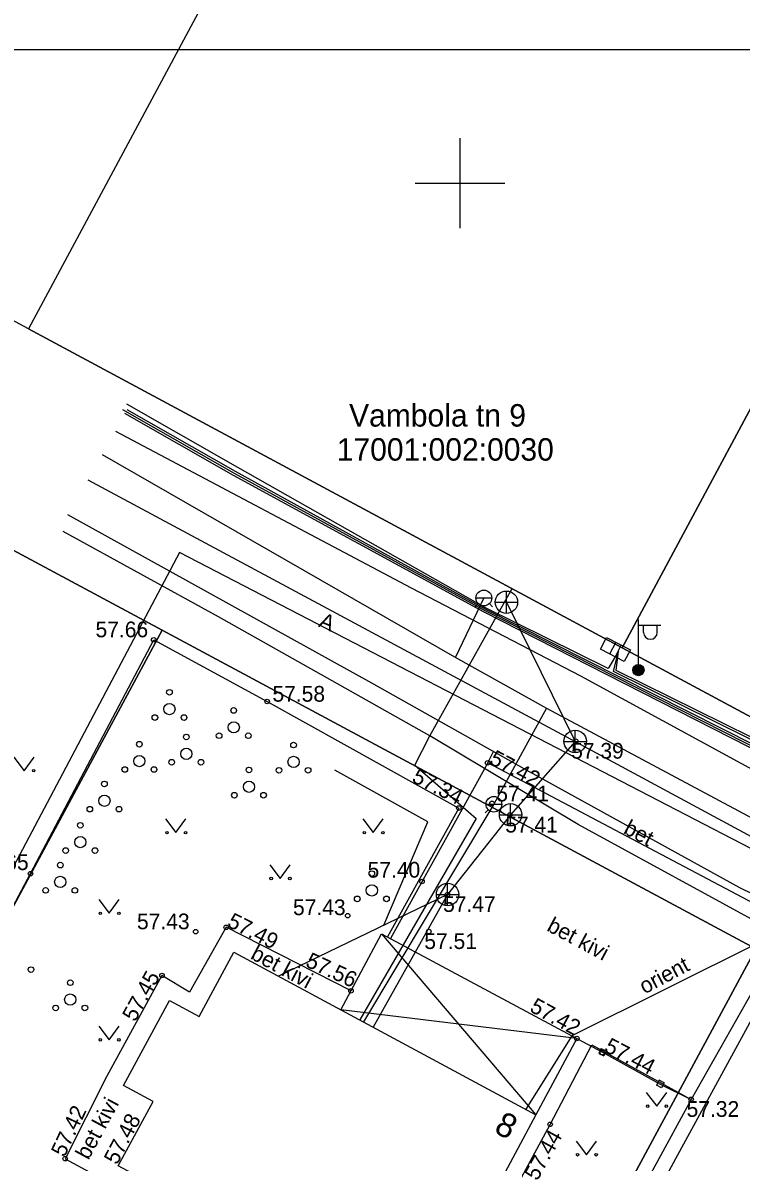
# Model space of a CAD drawing. Extents: x 640382 to 641079, y 6456462 to 6456666.
# Drawn here: x 640930.5 to 640962.5, y 6456556.4 to 6456607.1 of the extents above; entities that cross this region are included whole.
import ezdxf

# ---------------------------------------------------------------- set-up
doc = ezdxf.new("R2010")
doc.units = 0
for name, color, linetype in [('AED', 7, 'Continuous'), ('ELRAJATISMP', 7, 'Continuous'), ('HALJASTUS', 7, 'Continuous'), ('HOONE', 7, 'Continuous'), ('KKAEV', 7, 'Continuous'), ('KORGUS-EH2000', 7, 'Continuous'), ('KTRASS', 7, 'Continuous'), ('MOOTPIIR', 7, 'Continuous'), ('MPKAABEL', 7, 'Continuous'), ('PIIR', 7, 'Continuous'), ('POST', 7, 'Continuous'), ('PUU', 7, 'Continuous'), ('SITRASS', 7, 'Continuous'), ('TEE', 7, 'Continuous'), ('VKAEV', 7, 'Continuous'), ('VORK', 7, 'Continuous'), ('VORMISTUS', 7, 'Continuous'), ('VTRASS', 7, 'Continuous')]:
    doc.layers.add(name, color=color, linetype=linetype)

msp = doc.modelspace()

# ---------------------------------------------------------------- linework, layer by layer
at = {"layer": 'AED'}
for p, q in [((640955.205, 6456561.922), (640956.349, 6456561.312)), ((640956.292, 6456561.479), (640956.181, 6456561.255)), ((640956.181, 6456561.255), (640956.406, 6456561.144)), ((640956.292, 6456561.479), (640956.516, 6456561.369)), ((640956.349, 6456561.312), (640958.921, 6456559.891)), ((640956.516, 6456561.369), (640956.406, 6456561.144)), ((640958.871, 6456560.061), (640958.752, 6456559.841)), ((640958.972, 6456559.722), (640958.752, 6456559.841)), ((640959.091, 6456559.942), (640958.871, 6456560.061)), ((640958.921, 6456559.891), (640960.295, 6456559.207)), ((640959.091, 6456559.942), (640958.972, 6456559.722))]:
    msp.add_line(p, q, dxfattribs=at)
for points in [[(640908.519, 6456524.559), (640907.028, 6456524.814), (640912.235, 6456534.467), (640919.984, 6456548.963), (640924.864, 6456557.948), (640930.875, 6456569.259), (640936.361, 6456579.667), (640941.41, 6456576.921), (640949.951, 6456572.179), (640946.768, 6456566.439)], [(640963.07, 6456564.099), (640960.295, 6456559.207), (640957.067, 6456553.265), (640952.091, 6456544.484), (640944.084, 6456529.886), (640939.622, 6456521.755)]]:
    msp.add_lwpolyline(points, dxfattribs=at)
at = {"layer": 'ELRAJATISMP'}
for p, q in [((640956.938, 6456579.565), (640956.664, 6456579.035)), ((640957.179, 6456579.441), (640956.906, 6456578.91))]:
    msp.add_line(p, q, dxfattribs=at)
msp.add_lwpolyline([(640956.528, 6456579.777), (640957.59, 6456579.229), (640957.316, 6456578.699), (640956.254, 6456579.247)], close=True, dxfattribs=at)
at = {"layer": 'HALJASTUS'}
for p, q in [((640930.125, 6456574.447), (640930.588, 6456573.841)), ((640930.588, 6456573.841), (640931.034, 6456574.447)), ((640936.888, 6456571.693), (640937.352, 6456571.087)), ((640937.352, 6456571.087), (640937.797, 6456571.693)), ((640945.676, 6456571.693), (640946.139, 6456571.087)), ((640946.139, 6456571.087), (640946.585, 6456571.693)), ((640941.529, 6456569.65), (640941.993, 6456569.043)), ((640941.993, 6456569.043), (640942.438, 6456569.65)), ((640933.918, 6456568.102), (640934.381, 6456567.495)), ((640934.381, 6456567.495), (640934.827, 6456568.102)), ((640933.918, 6456562.467), (640934.381, 6456561.86)), ((640934.381, 6456561.86), (640934.827, 6456562.467)), ((640958.3, 6456559.512), (640958.763, 6456558.906)), ((640958.763, 6456558.906), (640959.209, 6456559.512)), ((640955.175, 6456557.347), (640955.638, 6456556.741)), ((640955.638, 6456556.741), (640956.084, 6456557.347))]:
    msp.add_line(p, q, dxfattribs=at)
msp.add_lwpolyline([(640946.603, 6456566.959), (640948.573, 6456571.564), (640944.421, 6456573.869)], dxfattribs=at)
for centre in [(640931.016, 6456573.841), (640936.951, 6456571.087), (640937.779, 6456571.087), (640945.738, 6456571.087), (640946.567, 6456571.087), (640941.592, 6456569.043), (640942.421, 6456569.043), (640933.98, 6456567.495), (640934.809, 6456567.495), (640933.98, 6456561.86), (640934.809, 6456561.86), (640958.362, 6456558.906), (640959.191, 6456558.906), (640955.237, 6456556.741), (640956.066, 6456556.741)]:
    msp.add_circle(centre, 0.055, dxfattribs=at)
at = {"layer": 'HOONE'}
for p, q in [((640946.512, 6456566.577), (640953.385, 6456558.523)), ((640955.205, 6456561.922), (640944.694, 6456563.197))]:
    msp.add_line(p, q, dxfattribs=at)
msp.add_lwpolyline([(640944.694, 6456563.197), (640946.512, 6456566.577), (640955.205, 6456561.922), (640953.385, 6456558.523)], dxfattribs=at)
msp.add_lwpolyline([(640939.933, 6456565.757), (640953.385, 6456558.523), (640945.697, 6456544.169), (640937.533, 6456548.538), (640940.129, 6456553.386), (640934.776, 6456556.254), (640936.33, 6456559.118), (640935.019, 6456559.83), (640937.064, 6456563.612), (640938.381, 6456562.897)], close=True, dxfattribs=at)
at = {"layer": 'KKAEV'}
for p, q in [((640952.067, 6456580.844), (640952.067, 6456581.844)), ((640951.567, 6456581.344), (640952.567, 6456581.344)), ((640955.132, 6456574.649), (640955.132, 6456575.649)), ((640954.632, 6456575.149), (640955.632, 6456575.149)), ((640952.256, 6456571.384), (640952.256, 6456572.384)), ((640951.756, 6456571.884), (640952.756, 6456571.884)), ((640949.449, 6456567.831), (640949.449, 6456568.831)), ((640948.949, 6456568.331), (640949.949, 6456568.331))]:
    msp.add_line(p, q, dxfattribs=at)
for centre in [(640952.067, 6456581.344), (640955.132, 6456575.149), (640952.256, 6456571.884), (640949.449, 6456568.331)]:
    msp.add_circle(centre, 0.5, dxfattribs=at)
at = {"layer": 'KORGUS-EH2000'}
for centre in [(640936.361, 6456579.667), (640941.41, 6456576.921), (640955.153, 6456575.156), (640951.236, 6456574.194), (640951.427, 6456572.39), (640949.951, 6456572.179), (640952.217, 6456571.868), (640930.875, 6456569.259), (640948.31, 6456568.906), (640949.449, 6456568.331), (640945, 6456567.386), (640939.588, 6456566.87), (640938.23, 6456566.673), (640948.614, 6456566.681), (640936.729, 6456564.721), (640945.147, 6456564.039), (640955.205, 6456561.922), (640956.337, 6456561.29), (640960.295, 6456559.207), (640954.015, 6456558.094), (640932.418, 6456556.567)]:
    msp.add_circle(centre, 0.1, dxfattribs=at)
at = {"layer": 'KTRASS'}
for p, q in [((640952.067, 6456581.344), (640955.132, 6456575.149)), ((640955.132, 6456575.149), (640952.256, 6456571.884)), ((640952.256, 6456571.884), (640949.449, 6456568.331)), ((640949.449, 6456568.331), (640941.916, 6456564.691)), ((640949.449, 6456568.331), (640946.133, 6456562.423))]:
    msp.add_line(p, q, dxfattribs=at)
for points in [[(640933.422, 6456586.798), (640955.132, 6456575.149)], [(640955.132, 6456575.149), (640969.705, 6456567.27)]]:
    msp.add_lwpolyline(points, dxfattribs=at)
at = {"layer": 'MOOTPIIR'}
msp.add_lwpolyline([(640937.511, 6456583.561), (640905.577, 6456523.191), (640935.303, 6456511.983), (640966.217, 6456568.688)], close=True, dxfattribs=at)
at = {"layer": 'MPKAABEL'}
for points in [[(640957.06, 6456579.17), (640956.6, 6456578.39), (640951.14, 6456581.1), (640940.11, 6456587.34), (640935.166, 6456590.158)], [(640971.389, 6456570.234), (640967.59, 6456572.61), (640951.12, 6456580.96), (640939.96, 6456587.07), (640934.991, 6456589.905)], [(640971.34, 6456570.148), (640967.54, 6456572.52), (640951.08, 6456580.9), (640939.91, 6456586.99), (640935.081, 6456589.745)], [(640971.438, 6456570.32), (640967.64, 6456572.69), (640951.15, 6456581.02), (640940.01, 6456587.16), (640935.179, 6456589.916)], [(640963.39, 6456566.23), (640964.29, 6456567.45), (640967.23, 6456572.39), (640967.4, 6456573.03), (640956.84, 6456578.26), (640957.06, 6456579.17)], [(640971.589, 6456570.586), (640967.78, 6456572.96), (640956.96, 6456578.31), (640957.06, 6456579.17)], [(640963.39, 6456566.23), (640954.982, 6456562.041), (640952.933, 6456558.766)]]:
    msp.add_lwpolyline(points, dxfattribs=at)
at = {"layer": 'PIIR'}
for points in [[(640957.22, 6456579.32), (640985.89, 6456632.73), (640960.76, 6456649.34), (640930.79, 6456593.51)], [(640983.63, 6456565.13), (641011.01, 6456616.1), (641000.58, 6456623), (640985.89, 6456632.73), (640957.22, 6456579.32)], [(640910.31, 6456594.28), (640877.76, 6456533.91), (640906.92, 6456524.8), (640936.74, 6456580.1)], [(640936.74, 6456580.1), (640906.92, 6456524.8), (640912.96, 6456522.91), (640934.85, 6456513.38), (640963.18, 6456565.91)], [(640963.18, 6456565.91), (640934.85, 6456513.38), (640962.42, 6456501.37), (640989.66, 6456551.83)]]:
    msp.add_lwpolyline(points, close=True, dxfattribs=at)
msp.add_lwpolyline([(640848.58, 6456543.01), (640883.89, 6456608.48), (640910.31, 6456594.28), (640936.74, 6456580.1), (640963.18, 6456565.91), (640989.66, 6456551.83), (641016.31, 6456538.04), (641036.4, 6456528.61), (641073.78, 6456511.07), (641079.48, 6456518.33), (641031.63, 6456540.75), (641020.26, 6456546.12), (641010.23, 6456551.23), (640983.63, 6456565.13), (640957.22, 6456579.32), (640930.79, 6456593.51), (640904.36, 6456607.7), (640884.63, 6456618.28), (640878.48, 6456622.9), (640854.2, 6456641.11)], dxfattribs=at)
at = {"layer": 'POST'}
for p, q in [((640957.95, 6456578.574), (640957.95, 6456580.574)), ((640957.95, 6456580.324), (640958.95, 6456580.324)), ((640958.177, 6456580.003), (640958.177, 6456580.324)), ((640958.789, 6456580.003), (640958.789, 6456580.324)), ((640957.95, 6456578.324), (640957.95, 6456578.324))]:
    msp.add_line(p, q, dxfattribs=at)
for radius in [0.25, 0.225, 0.2, 0.175, 0.15, 0.125, 0.1, 0.075, 0.05, 0.025]:
    msp.add_circle((640957.95, 6456578.324), radius, dxfattribs=at)
msp.add_arc((640958.483, 6456580.003), 0.306, 180, 0, dxfattribs=at)
at = {"layer": 'PUU'}
for centre, radius in [((640937.062, 6456577.334), 0.125), ((640937.062, 6456576.584), 0.25), ((640939.924, 6456576.525), 0.125), ((640936.412, 6456576.209), 0.125), ((640937.712, 6456576.209), 0.125), ((640939.924, 6456575.775), 0.25), ((640937.813, 6456575.344), 0.125), ((640939.274, 6456575.4), 0.125), ((640940.574, 6456575.4), 0.125), ((640935.721, 6456575.021), 0.125), ((640942.588, 6456574.986), 0.125), ((640935.721, 6456574.271), 0.25), ((640937.813, 6456574.594), 0.25), ((640942.588, 6456574.236), 0.25), ((640935.071, 6456573.896), 0.125), ((640936.371, 6456573.896), 0.125), ((640937.163, 6456574.219), 0.125), ((640938.463, 6456574.219), 0.125), ((640940.603, 6456573.876), 0.125), ((640941.938, 6456573.861), 0.125), ((640943.238, 6456573.861), 0.125), ((640934.165, 6456573.254), 0.125), ((640939.953, 6456572.751), 0.125), ((640940.603, 6456573.126), 0.25), ((640941.253, 6456572.751), 0.125), ((640934.165, 6456572.504), 0.25), ((640933.515, 6456572.129), 0.125), ((640934.815, 6456572.129), 0.125), ((640933.092, 6456571.411), 0.125), ((640933.092, 6456570.661), 0.25), ((640932.442, 6456570.286), 0.125), ((640933.742, 6456570.286), 0.125), ((640932.198, 6456569.64), 0.125), ((640946.075, 6456569.26), 0.125), ((640932.198, 6456568.89), 0.25), ((640931.548, 6456568.515), 0.125), ((640932.848, 6456568.515), 0.125), ((640946.075, 6456568.51), 0.25), ((640945.425, 6456568.135), 0.125), ((640946.725, 6456568.135), 0.125), ((640930.892, 6456564.987), 0.125), ((640932.644, 6456564.404), 0.125), ((640932.644, 6456563.654), 0.25), ((640931.994, 6456563.279), 0.125), ((640933.294, 6456563.279), 0.125)]:
    msp.add_circle(centre, radius, dxfattribs=at)
at = {"layer": 'SITRASS'}
for points in [[(640968.135, 6456564.505), (640963.8, 6456566.79), (640955.26, 6456571.44), (640948.66, 6456575.39), (640939.25, 6456580.69), (640932.332, 6456584.486)], [(640947.995, 6456574.082), (640948.66, 6456575.39), (640952.32, 6456581.959)], [(640947.995, 6456574.082), (640950.725, 6456571.718), (640945.533, 6456562.746)]]:
    msp.add_lwpolyline(points, dxfattribs=at)
at = {"layer": 'TEE'}
for p, q in [((640951.236, 6456574.194), (640951.493, 6456574.693)), ((640955.872, 6456561.64), (640960.295, 6456559.207))]:
    msp.add_line(p, q, dxfattribs=at)
for points in [[(640934.652, 6456588.963), (640947.822, 6456581.988), (640955.37, 6456578.071), (640964.333, 6456573.182), (640971.017, 6456569.58)], [(640968.742, 6456565.573), (640962.464, 6456568.624), (640953.095, 6456573.795), (640946.068, 6456577.733), (640932.539, 6456585.242)], [(640966.456, 6456566.147), (640951.236, 6456574.194), (640946.903, 6456566.367)], [(640945.147, 6456564.039), (640939.588, 6456566.87), (640937.955, 6456563.976), (640936.729, 6456564.721), (640934.276, 6456560.24), (640932.418, 6456556.567), (640933.682, 6456555.874), (640931.165, 6456551.155), (640945.988, 6456543.25), (640954.015, 6456558.094), (640955.872, 6456561.64)]]:
    msp.add_lwpolyline(points, dxfattribs=at)
at = {"layer": 'VKAEV'}
for p, q in [((640950.713, 6456581.533), (640951.413, 6456581.533)), ((640950.815, 6456581.286), (640950.675, 6456581.146)), ((640951.31, 6456581.286), (640951.45, 6456581.146)), ((640951.263, 6456572.101), (640951.123, 6456571.961)), ((640951.16, 6456572.348), (640951.86, 6456572.348)), ((640951.757, 6456572.101), (640951.897, 6456571.961))]:
    msp.add_line(p, q, dxfattribs=at)
for centre in [(640951.063, 6456581.533), (640951.51, 6456572.348)]:
    msp.add_circle(centre, 0.35, dxfattribs=at)
at = {"layer": 'VORK'}
for p, q in [((640950, 6456602), (640950, 6456598)), ((640948, 6456600), (640952, 6456600))]:
    msp.add_line(p, q, dxfattribs=at)
at = {"layer": 'VORMISTUS'}
msp.add_lwpolyline([(640985.024, 6456605.96), (640985.024, 6456465.15), (640884.244, 6456465.15), (640884.244, 6456605.96)], close=True, dxfattribs=at)
at = {"layer": 'VTRASS'}
for p, q in [((640951.063, 6456581.533), (640949.795, 6456578.893)), ((640953.861, 6456576.62), (640951.51, 6456572.348)), ((640951.51, 6456572.348), (640945.698, 6456562.657))]:
    msp.add_line(p, q, dxfattribs=at)
msp.add_lwpolyline([(640934.06, 6456587.921), (640949.763, 6456578.911), (640953.861, 6456576.62), (640970.091, 6456567.949)], dxfattribs=at)

# ---------------------------------------------------------------- texts
at = {"layer": 'HOONE'}
msp.add_text('8', height=1.08, rotation=332.6105, dxfattribs=at).set_placement((640951.467, 6456557.76))
at = {"layer": 'KORGUS-EH2000'}
for s, p in [(' 57.66', (640933.509, 6456579.783)), (' 57.58', (640941.389, 6456576.916)), (' 57.39', (640954.692, 6456574.379)), (' 57.41', (640951.358, 6456572.474)), (' 57.41', (640951.756, 6456571.091)), (' 57.65', (640928.188, 6456569.419)), (' 57.40', (640945.626, 6456569.081)), (' 57.43', (640942.304, 6456567.412)), (' 57.47', (640948.988, 6456567.554)), (' 57.43', (640935.356, 6456566.782)), (' 57.51', (640948.153, 6456565.904)), (' 57.32', (640959.834, 6456558.43))]:
    msp.add_text(s, height=0.7, dxfattribs=at).set_placement(p)
for s, rotation, p in [(' 57.42', 332.3029, (640951.032, 6456574.298)), (' 57.34', 332.7868, (640947.583, 6456573.491)), (' 57.49', 333.1487, (640939.354, 6456567.043)), (' 57.56', 335.2835, (640942.841, 6456565.254)), (' 57.45', 61.0815, (640935.405, 6456562.397)), (' 57.42', 331.2991, (640952.834, 6456563.275)), (' 57.44', 332.4737, (640956.148, 6456561.483)), (' 57.42', 64.7029, (640932.275, 6456556.366)), (' 57.48', 62.5006, (640934.607, 6456556.027)), (' 57.44', 60.8339, (640953.316, 6456555.319))]:
    msp.add_text(s, height=0.7, rotation=rotation, dxfattribs=at).set_placement(p)
at = {"layer": 'MPKAABEL'}
msp.add_text('orient', height=0.7, rotation=27.9126, dxfattribs=at).set_placement((640958.221, 6456563.882))
at = {"layer": 'PIIR'}
for s, p in [('Vambola tn 9', (640945.061, 6456589.165)), ('17001:002:0030', (640944.513, 6456587.648))]:
    msp.add_text(s, height=1, dxfattribs=at).set_placement(p)
at = {"layer": 'TEE'}
for s, rotation, p in [('A', 337.1818, (640943.664, 6456580.272)), ('bet', 331.8234, (640957.236, 6456571.077)), ('bet kivi', 331.8234, (640953.822, 6456566.74)), ('bet kivi', 331.8234, (640940.625, 6456565.494)), ('bet kivi', 61.6217, (640933.454, 6456556.476))]:
    msp.add_text(s, height=0.7, rotation=rotation, dxfattribs=at).set_placement(p)

doc.saveas('drawing.dxf')
